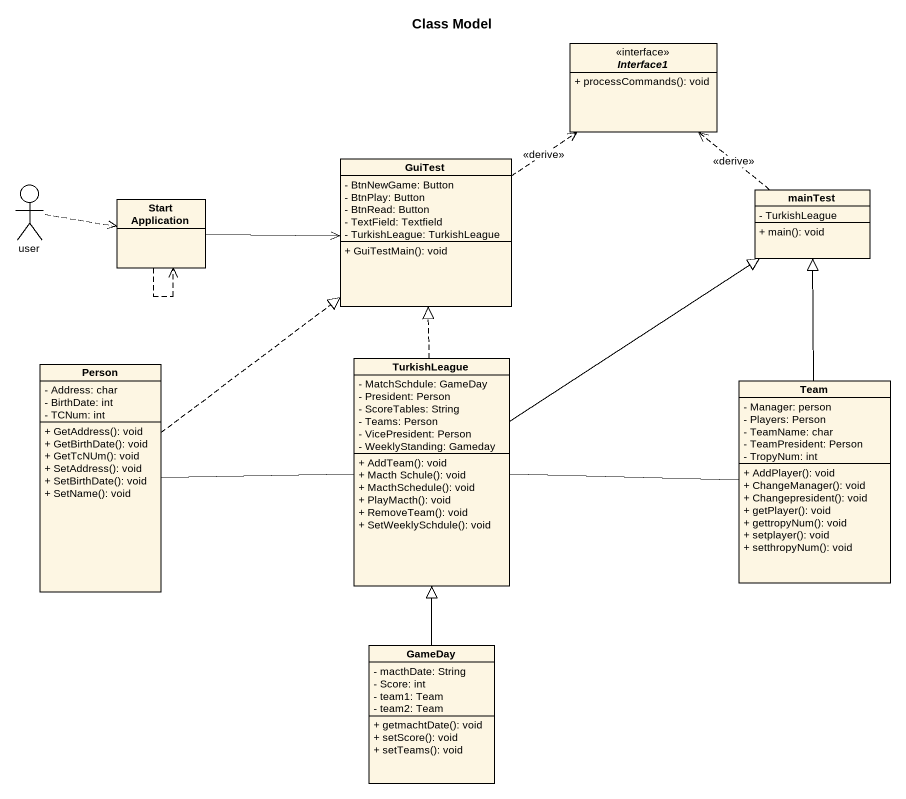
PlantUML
@startuml
title Class Model
allowmixing
hide circle
hide empty members
skinparam classAttributeIconSize 0
interface Interface1 <<interface>> {
  + processCommands(): void
}
actor user
class GuiTest {
  - BtnNewGame: Button
  - BtnPlay: Button
  - BtnRead: Button
  - TextField: Textfield
  - TurkishLeague: TurkishLeague
  + GuiTestMain(): void
}
class "Start Application" as Start_Application
class mainTest {
  - TurkishLeague
  + main(): void
}
class "Person" as Person_ {
  - Address: char
  - BirthDate: int
  - TCNum: int
  + GetAddress(): void
  + GetBirthDate(): void
  + GetTcNUm(): void
  + SetAddress(): void
  + SetBirthDate(): void
  + SetName(): void
}
class TurkishLeague {
  - MatchSchdule: GameDay
  - President: Person
  - ScoreTables: String
  - Teams: Person
  - VicePresident: Person
  - WeeklyStanding: Gameday
  + AddTeam(): void
  + Macth Schule(): void
  + MacthSchedule(): void
  + PlayMacth(): void
  + RemoveTeam(): void
  + SetWeeklySchdule(): void
}
class Team {
  - Manager: person
  - Players: Person
  - TeamName: char
  - TeamPresident: Person
  - TropyNum: int
  + AddPlayer(): void
  + ChangeManager(): void
  + Changepresident(): void
  + getPlayer(): void
  + gettropyNum(): void
  + setplayer(): void
  + setthropyNum(): void
}
class GameDay {
  - macthDate: String
  - Score: int
  - team1: Team
  - team2: Team
  + getmachtDate(): void
  + setScore(): void
  + setTeams(): void
}
user .right.> Start_Application
GuiTest .up.> Interface1 : <<derive>>
Start_Application -right-> GuiTest
Start_Application ..> Start_Application
mainTest .up.> Interface1 : <<derive>>
Person_ .up.|> GuiTest
Person_ -right- TurkishLeague
TurkishLeague .up.|> GuiTest
TurkishLeague -up-|> mainTest
Team -up-|> mainTest
Team -left- TurkishLeague
GameDay -up-|> TurkishLeague
@enduml
